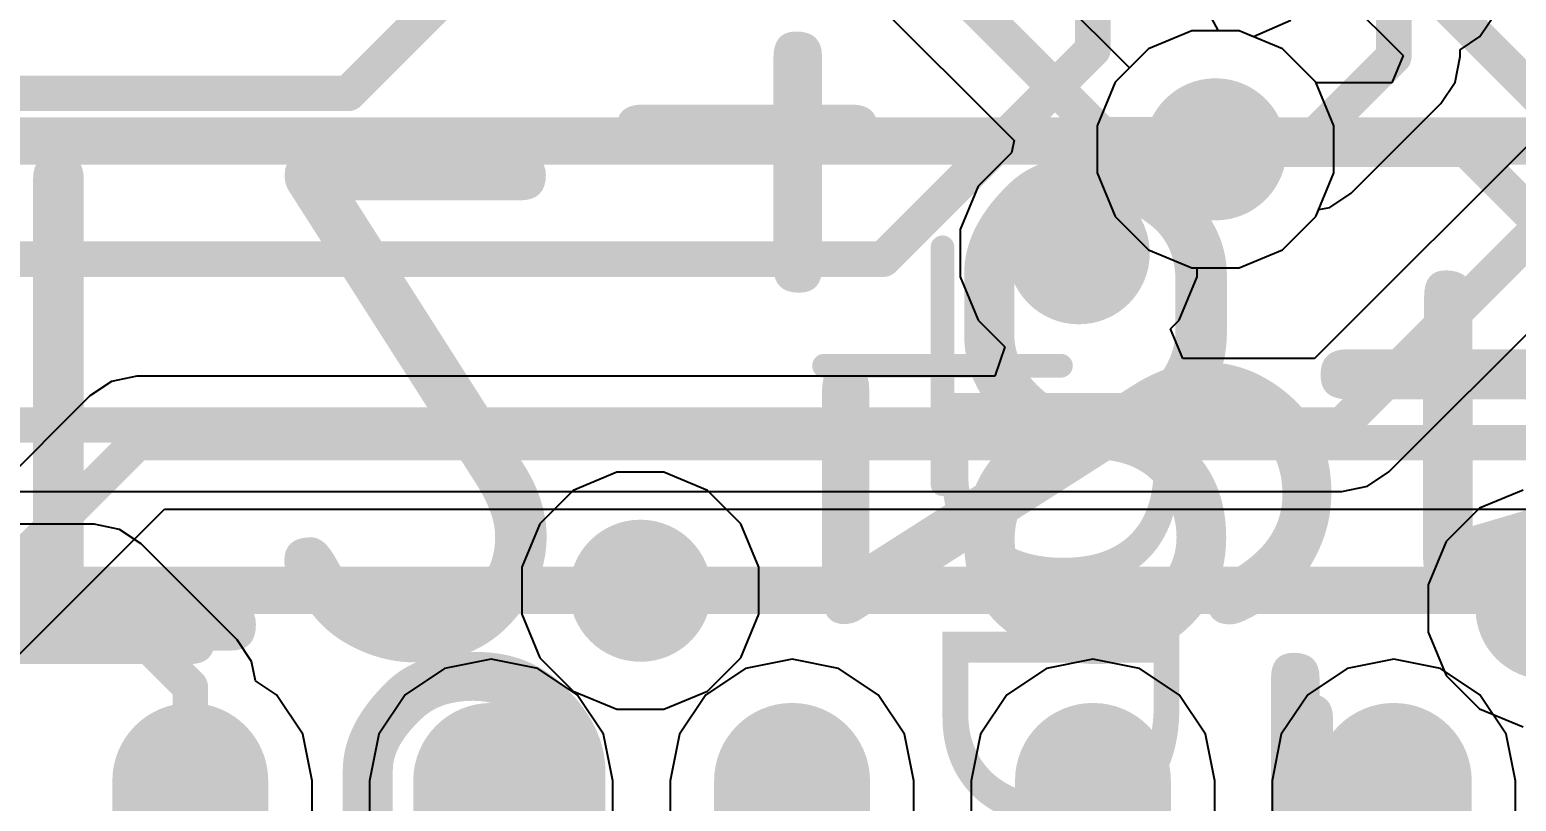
# Model space of a CAD drawing. Header units: inches. Extents: x -1.9 to 51.5, y -1.6 to 35.1.
# Drawn here: x 32.3 to 38.57, y 16.61 to 19.87 of the extents above; entities that cross this region are included whole.
import ezdxf

# ---------------------------------------------------------------- set-up
doc = ezdxf.new("R2010")
doc.units = ezdxf.units.IN
for name, color, linetype in [('Assembly Notes', 76, 'Continuous'), ('Bottom Layer', 76, 'Continuous'), ('Bottom Layer 1', 5, 'Continuous'), ('Bottom Overlay', 54, 'Continuous'), ('Bottom Paste', 16, 'Continuous'), ('Bottom Solder', 6, 'Continuous'), ('Top Assembly', 56, 'Continuous'), ('Top Component Center', 56, 'Continuous'), ('Top Layer', 16, 'Continuous'), ('Top Layer 1', 1, 'Continuous'), ('Top Overlay', 2, 'Continuous'), ('Top Paste', 8, 'Continuous'), ('Top Solder', 216, 'Continuous'), ('Via Holes', 16, 'Continuous')]:
    doc.layers.add(name, color=color, linetype=linetype)
doc.styles.add('Arial', font='', dxfattribs={"height": 0.2})
doc.styles.add('GOST type B', font='', dxfattribs={"height": 0.2})
doc.styles.get('Arial').set_extended_font_data('Arial')
doc.styles.get('GOST type B').set_extended_font_data('GOST type B')

# ---------------------------------------------------------------- blocks, each defined once
blk = doc.blocks.new('SOIC_16_107')
at = {"layer": 'Top Layer 1'}
h = blk.add_hatch(color=1, dxfattribs=at)
edge = h.paths.add_edge_path()
edge.add_arc((1.7527, 1.905), 0.304, 90, 180)
edge.add_line((1.4487, 1.905), (1.4487, 1.905))
edge.add_arc((1.7527, 1.905), 0.304, 180, 270)
edge.add_line((1.7527, 1.601), (3.3491, 1.601))
edge.add_arc((3.3491, 1.905), 0.304, 270, 360)
edge.add_line((3.6531, 1.905), (3.6531, 1.905))
edge.add_arc((3.3491, 1.905), 0.304, 0, 90)
edge.add_line((3.3491, 2.209), (1.7527, 2.209))
h = blk.add_hatch(color=1, dxfattribs=at)
edge = h.paths.add_edge_path()
edge.add_arc((1.7527, 0.635), 0.304, 90, 180)
edge.add_line((1.4487, 0.635), (1.4487, 0.635))
edge.add_arc((1.7527, 0.635), 0.304, 180, 270)
edge.add_line((1.7527, 0.331), (3.3491, 0.331))
edge.add_arc((3.3491, 0.635), 0.304, 270, 360)
edge.add_line((3.6531, 0.635), (3.6531, 0.635))
edge.add_arc((3.3491, 0.635), 0.304, 0, 90)
edge.add_line((3.3491, 0.939), (1.7527, 0.939))
h = blk.add_hatch(color=1, dxfattribs=at)
edge = h.paths.add_edge_path()
edge.add_arc((1.7527, -0.635), 0.304, 90, 180)
edge.add_line((1.4487, -0.635), (1.4487, -0.635))
edge.add_arc((1.7527, -0.635), 0.304, 180, 270)
edge.add_line((1.7527, -0.939), (3.3491, -0.939))
edge.add_arc((3.3491, -0.635), 0.304, 270, 360)
edge.add_line((3.6531, -0.635), (3.6531, -0.635))
edge.add_arc((3.3491, -0.635), 0.304, 0, 90)
edge.add_line((3.3491, -0.331), (1.7527, -0.331))
h = blk.add_hatch(color=1, dxfattribs=at)
edge = h.paths.add_edge_path()
edge.add_arc((1.7527, -1.905), 0.304, 90, 180)
edge.add_line((1.4487, -1.905), (1.4487, -1.905))
edge.add_arc((1.7527, -1.905), 0.304, 180, 270)
edge.add_line((1.7527, -2.209), (3.3491, -2.209))
edge.add_arc((3.3491, -1.905), 0.304, 270, 360)
edge.add_line((3.6531, -1.905), (3.6531, -1.905))
edge.add_arc((3.3491, -1.905), 0.304, 0, 90)
edge.add_line((3.3491, -1.601), (1.7527, -1.601))
h = blk.add_hatch(color=1, dxfattribs=at)
edge = h.paths.add_edge_path()
edge.add_arc((1.7527, -3.175), 0.304, 90, 180)
edge.add_line((1.4487, -3.175), (1.4487, -3.175))
edge.add_arc((1.7527, -3.175), 0.304, 180, 270)
edge.add_line((1.7527, -3.479), (3.3491, -3.479))
edge.add_arc((3.3491, -3.175), 0.304, 270, 360)
edge.add_line((3.6531, -3.175), (3.6531, -3.175))
edge.add_arc((3.3491, -3.175), 0.304, 0, 90)
edge.add_line((3.3491, -2.871), (1.7527, -2.871))
at = {"layer": 'Top Paste'}
h = blk.add_hatch(color=8, dxfattribs=at)
edge = h.paths.add_edge_path()
edge.add_arc((1.7527, 1.905), 0.304, 90, 180)
edge.add_line((1.4487, 1.905), (1.4487, 1.905))
edge.add_arc((1.7527, 1.905), 0.304, 180, 270)
edge.add_line((1.7527, 1.601), (3.3491, 1.601))
edge.add_arc((3.3491, 1.905), 0.304, 270, 360)
edge.add_line((3.6531, 1.905), (3.6531, 1.905))
edge.add_arc((3.3491, 1.905), 0.304, 0, 90)
edge.add_line((3.3491, 2.209), (1.7527, 2.209))
h = blk.add_hatch(color=8, dxfattribs=at)
edge = h.paths.add_edge_path()
edge.add_arc((1.7527, 0.635), 0.304, 90, 180)
edge.add_line((1.4487, 0.635), (1.4487, 0.635))
edge.add_arc((1.7527, 0.635), 0.304, 180, 270)
edge.add_line((1.7527, 0.331), (3.3491, 0.331))
edge.add_arc((3.3491, 0.635), 0.304, 270, 360)
edge.add_line((3.6531, 0.635), (3.6531, 0.635))
edge.add_arc((3.3491, 0.635), 0.304, 0, 90)
edge.add_line((3.3491, 0.939), (1.7527, 0.939))
h = blk.add_hatch(color=8, dxfattribs=at)
edge = h.paths.add_edge_path()
edge.add_arc((1.7527, -0.635), 0.304, 90, 180)
edge.add_line((1.4487, -0.635), (1.4487, -0.635))
edge.add_arc((1.7527, -0.635), 0.304, 180, 270)
edge.add_line((1.7527, -0.939), (3.3491, -0.939))
edge.add_arc((3.3491, -0.635), 0.304, 270, 360)
edge.add_line((3.6531, -0.635), (3.6531, -0.635))
edge.add_arc((3.3491, -0.635), 0.304, 0, 90)
edge.add_line((3.3491, -0.331), (1.7527, -0.331))
h = blk.add_hatch(color=8, dxfattribs=at)
edge = h.paths.add_edge_path()
edge.add_arc((1.7527, -1.905), 0.304, 90, 180)
edge.add_line((1.4487, -1.905), (1.4487, -1.905))
edge.add_arc((1.7527, -1.905), 0.304, 180, 270)
edge.add_line((1.7527, -2.209), (3.3491, -2.209))
edge.add_arc((3.3491, -1.905), 0.304, 270, 360)
edge.add_line((3.6531, -1.905), (3.6531, -1.905))
edge.add_arc((3.3491, -1.905), 0.304, 0, 90)
edge.add_line((3.3491, -1.601), (1.7527, -1.601))
h = blk.add_hatch(color=8, dxfattribs=at)
edge = h.paths.add_edge_path()
edge.add_arc((1.7527, -3.175), 0.304, 90, 180)
edge.add_line((1.4487, -3.175), (1.4487, -3.175))
edge.add_arc((1.7527, -3.175), 0.304, 180, 270)
edge.add_line((1.7527, -3.479), (3.3491, -3.479))
edge.add_arc((3.3491, -3.175), 0.304, 270, 360)
edge.add_line((3.6531, -3.175), (3.6531, -3.175))
edge.add_arc((3.3491, -3.175), 0.304, 0, 90)
edge.add_line((3.3491, -2.871), (1.7527, -2.871))
at = {"layer": 'Top Solder'}
h = blk.add_hatch(color=216, dxfattribs=at)
edge = h.paths.add_edge_path()
edge.add_arc((1.7527, 1.905), 0.329, 90, 180)
edge.add_line((1.4237, 1.905), (1.4237, 1.905))
edge.add_arc((1.7527, 1.905), 0.329, 180, 270)
edge.add_line((1.7527, 1.576), (3.3491, 1.576))
edge.add_arc((3.3491, 1.905), 0.329, 270, 360)
edge.add_line((3.6781, 1.905), (3.6781, 1.905))
edge.add_arc((3.3491, 1.905), 0.329, 0, 90)
edge.add_line((3.3491, 2.234), (1.7527, 2.234))
h = blk.add_hatch(color=216, dxfattribs=at)
edge = h.paths.add_edge_path()
edge.add_arc((1.7527, 0.635), 0.329, 90, 180)
edge.add_line((1.4237, 0.635), (1.4237, 0.635))
edge.add_arc((1.7527, 0.635), 0.329, 180, 270)
edge.add_line((1.7527, 0.306), (3.3491, 0.306))
edge.add_arc((3.3491, 0.635), 0.329, 270, 360)
edge.add_line((3.6781, 0.635), (3.6781, 0.635))
edge.add_arc((3.3491, 0.635), 0.329, 0, 90)
edge.add_line((3.3491, 0.964), (1.7527, 0.964))
h = blk.add_hatch(color=216, dxfattribs=at)
edge = h.paths.add_edge_path()
edge.add_arc((1.7527, -0.635), 0.329, 90, 180)
edge.add_line((1.4237, -0.635), (1.4237, -0.635))
edge.add_arc((1.7527, -0.635), 0.329, 180, 270)
edge.add_line((1.7527, -0.964), (3.3491, -0.964))
edge.add_arc((3.3491, -0.635), 0.329, 270, 360)
edge.add_line((3.6781, -0.635), (3.6781, -0.635))
edge.add_arc((3.3491, -0.635), 0.329, 0, 90)
edge.add_line((3.3491, -0.306), (1.7527, -0.306))
h = blk.add_hatch(color=216, dxfattribs=at)
edge = h.paths.add_edge_path()
edge.add_arc((1.7527, -1.905), 0.329, 90, 180)
edge.add_line((1.4237, -1.905), (1.4237, -1.905))
edge.add_arc((1.7527, -1.905), 0.329, 180, 270)
edge.add_line((1.7527, -2.234), (3.3491, -2.234))
edge.add_arc((3.3491, -1.905), 0.329, 270, 360)
edge.add_line((3.6781, -1.905), (3.6781, -1.905))
edge.add_arc((3.3491, -1.905), 0.329, 0, 90)
edge.add_line((3.3491, -1.576), (1.7527, -1.576))
h = blk.add_hatch(color=216, dxfattribs=at)
edge = h.paths.add_edge_path()
edge.add_arc((1.7527, -3.175), 0.329, 90, 180)
edge.add_line((1.4237, -3.175), (1.4237, -3.175))
edge.add_arc((1.7527, -3.175), 0.329, 180, 270)
edge.add_line((1.7527, -3.504), (3.3491, -3.504))
edge.add_arc((3.3491, -3.175), 0.329, 270, 360)
edge.add_line((3.6781, -3.175), (3.6781, -3.175))
edge.add_arc((3.3491, -3.175), 0.329, 0, 90)
edge.add_line((3.3491, -2.846), (1.7527, -2.846))
at = {"layer": 'Top Component Center'}
for points in [[(0, -0.5, 0.1, 0.1, 0), (0, 0.5, 0.1, 0.1, 0)], [(0.5, 0, 0.1, 0.1, 0), (-0.5, 0, 0.1, 0.1, 0)]]:
    blk.add_lwpolyline(points, format="xyseb", dxfattribs=at)
for points in [[(-0.025, 0.5, 0.05, 0.05, 1), (0.025, 0.5, 0.05, 0.05, 1)], [(-0.525, 0, 0.05, 0.05, 1), (-0.475, 0, 0.05, 0.05, 1)], [(0.475, 0, 0.05, 0.05, 1), (0.525, 0, 0.05, 0.05, 1)], [(-0.025, -0.5, 0.05, 0.05, 1), (0.025, -0.5, 0.05, 0.05, 1)]]:
    blk.add_lwpolyline(points, format="xyseb", close=True, dxfattribs=at)
at = {"layer": 'Top Overlay'}
for points in [[(-0.9487, -4.95, 0.2, 0.2, 0), (-0.9487, 4.95, 0.2, 0.2, 0)], [(0.9487, -4.95, 0.2, 0.2, 0), (0.9487, 4.95, 0.2, 0.2, 0)]]:
    blk.add_lwpolyline(points, format="xyseb", dxfattribs=at)
at = {"layer": 'Top Assembly', "style": 'Arial'}
blk.add_text('DD4', height=1, dxfattribs=at).set_placement((0, 0))
blk = doc.blocks.new('SOT23_3_B_113')
at = {"layer": 'Assembly Notes', "style": 'GOST type B', "text_generation_flag": 2}
blk.add_text('VT2_8', height=2.15, rotation=180, dxfattribs=at).set_placement((-0.025, -1.9))
blk = doc.blocks.new('SOT23_3_B_117')
at = {"layer": 'Assembly Notes', "style": 'GOST type B', "text_generation_flag": 2}
blk.add_text('VT2_4', height=2.15, rotation=180, dxfattribs=at).set_placement((-0.025, -1.9))
blk = doc.blocks.new('0603R_B_133')
at = {"layer": 'Assembly Notes', "style": 'GOST type B', "text_generation_flag": 2}
blk.add_text('R13_8', height=2.15, rotation=180, dxfattribs=at).set_placement((-2.4, -1.4))
blk = doc.blocks.new('0603R_B_137')
at = {"layer": 'Bottom Layer 1'}
for points in [[(-0.25, 0.475), (-0.25, -0.475), (-1.05, -0.475), (-1.05, 0.475)], [(1.05, 0.475), (1.05, -0.475), (0.25, -0.475), (0.25, 0.475)]]:
    blk.add_hatch(color=5, dxfattribs=at).paths.add_polyline_path(points)
at = {"layer": 'Bottom Paste'}
for points in [[(-0.25, 0.475), (-0.25, -0.475), (-1.05, -0.475), (-1.05, 0.475)], [(1.05, 0.475), (1.05, -0.475), (0.25, -0.475), (0.25, 0.475)]]:
    blk.add_hatch(color=16, dxfattribs=at).paths.add_polyline_path(points)
at = {"layer": 'Bottom Solder'}
for points in [[(-0.225, 0.5), (-0.225, -0.5), (-1.075, -0.5), (-1.075, 0.5)], [(1.075, 0.5), (1.075, -0.5), (0.225, -0.5), (0.225, 0.5)]]:
    blk.add_hatch(color=6, dxfattribs=at).paths.add_polyline_path(points)
at = {"layer": 'Assembly Notes'}
for points in [[(-0.85, 0.475, 0.25, 0.25, 0), (0.85, 0.475, 0.25, 0.25, 0)], [(-0.85, 0.475, 0.25, 0.25, 0), (-0.85, -0.475, 0.25, 0.25, 0)], [(0.85, 0.475, 0.25, 0.25, 0), (0.85, -0.475, 0.25, 0.25, 0)], [(-0.85, -0.475, 0.25, 0.25, 0), (0.85, -0.475, 0.25, 0.25, 0)]]:
    blk.add_lwpolyline(points, format="xyseb", dxfattribs=at)
for points in [[(-0.9125, 0.475, 0.125, 0.125, 1), (-0.7875, 0.475, 0.125, 0.125, 1)], [(-0.9125, 0.475, 0.125, 0.125, 1), (-0.7875, 0.475, 0.125, 0.125, 1)], [(0.7875, 0.475, 0.125, 0.125, 1), (0.9125, 0.475, 0.125, 0.125, 1)], [(0.7875, 0.475, 0.125, 0.125, 1), (0.9125, 0.475, 0.125, 0.125, 1)], [(-0.9125, -0.475, 0.125, 0.125, 1), (-0.7875, -0.475, 0.125, 0.125, 1)], [(-0.9125, -0.475, 0.125, 0.125, 1), (-0.7875, -0.475, 0.125, 0.125, 1)], [(0.7875, -0.475, 0.125, 0.125, 1), (0.9125, -0.475, 0.125, 0.125, 1)], [(0.7875, -0.475, 0.125, 0.125, 1), (0.9125, -0.475, 0.125, 0.125, 1)]]:
    blk.add_lwpolyline(points, format="xyseb", close=True, dxfattribs=at)
at = {"layer": 'Bottom Overlay'}
for points in [[(-0.5, 0.725, 0.15, 0.15, 0), (0.5, 0.725, 0.15, 0.15, 0)], [(-0.5, -0.725, 0.15, 0.15, 0), (0.5, -0.725, 0.15, 0.15, 0)]]:
    blk.add_lwpolyline(points, format="xyseb", dxfattribs=at)
for points in [[(-0.5375, 0.725, 0.075, 0.075, 1), (-0.4625, 0.725, 0.075, 0.075, 1)], [(0.4625, 0.725, 0.075, 0.075, 1), (0.5375, 0.725, 0.075, 0.075, 1)], [(-0.5375, -0.725, 0.075, 0.075, 1), (-0.4625, -0.725, 0.075, 0.075, 1)], [(0.4625, -0.725, 0.075, 0.075, 1), (0.5375, -0.725, 0.075, 0.075, 1)]]:
    blk.add_lwpolyline(points, format="xyseb", close=True, dxfattribs=at)
at = {"layer": 'Assembly Notes', "style": 'GOST type B', "text_generation_flag": 2}
blk.add_text('R13_4', height=2.15, rotation=180, dxfattribs=at).set_placement((-2.4, -1.4))

msp = doc.modelspace()

# ---------------------------------------------------------------- hatches: boundary and pattern name
at = {"layer": 'Bottom Layer'}
h = msp.add_hatch(color=76, dxfattribs=at)
edge = h.paths.add_edge_path()
edge.add_arc((37.3023, 19.3636), 0.3, 0, 360)
h = msp.add_hatch(color=76, dxfattribs=at)
edge = h.paths.add_edge_path()
edge.add_arc((36.725, 18.925), 0.3, 0, 360)
h = msp.add_hatch(color=76, dxfattribs=at)
edge = h.paths.add_edge_path()
edge.add_arc((34.875, 17.5), 0.3, 0, 360)
h = msp.add_hatch(color=76, dxfattribs=at)
edge = h.paths.add_edge_path()
edge.add_arc((38.7, 17.425), 0.3, 0, 360)
at = {"layer": 'Bottom Layer 1'}
h = msp.add_hatch(color=5, dxfattribs=at)
edge = h.paths.add_edge_path()
edge.add_arc((37.3023, 19.3636), 0.3, 0, 360)
h = msp.add_hatch(color=5, dxfattribs=at)
edge = h.paths.add_edge_path()
edge.add_arc((36.725, 18.925), 0.3, 0, 360)
h = msp.add_hatch(color=5, dxfattribs=at)
edge = h.paths.add_edge_path()
edge.add_arc((34.875, 17.5), 0.3, 0, 360)
h = msp.add_hatch(color=5, dxfattribs=at)
edge = h.paths.add_edge_path()
edge.add_arc((38.7, 17.425), 0.3, 0, 360)
at = {"layer": 'Top Layer'}
h = msp.add_hatch(color=16, dxfattribs=at)
edge = h.paths.add_edge_path()
edge.add_arc((37.3023, 19.3636), 0.3, 0, 360)
h = msp.add_hatch(color=16, dxfattribs=at)
edge = h.paths.add_edge_path()
edge.add_arc((36.725, 18.925), 0.3, 0, 360)
h = msp.add_hatch(color=16, dxfattribs=at)
edge = h.paths.add_edge_path()
edge.add_arc((34.875, 17.5), 0.3, 0, 360)
h = msp.add_hatch(color=16, dxfattribs=at)
edge = h.paths.add_edge_path()
edge.add_arc((38.7, 17.425), 0.3, 0, 360)
at = {"layer": 'Top Layer 1'}
h = msp.add_hatch(color=1, dxfattribs=at)
edge = h.paths.add_edge_path()
edge.add_arc((37.3023, 19.3636), 0.3, 0, 360)
h = msp.add_hatch(color=1, dxfattribs=at)
edge = h.paths.add_edge_path()
edge.add_arc((36.725, 18.925), 0.3, 0, 360)
h = msp.add_hatch(color=1, dxfattribs=at)
edge = h.paths.add_edge_path()
edge.add_arc((34.875, 17.5), 0.3, 0, 360)
h = msp.add_hatch(color=1, dxfattribs=at)
edge = h.paths.add_edge_path()
edge.add_arc((38.7, 17.425), 0.3, 0, 360)
at = {"layer": 'Via Holes'}
h = msp.add_hatch(color=7, dxfattribs=at)
edge = h.paths.add_edge_path()
edge.add_arc((37.3023, 19.3636), 0.15, 0, 360)
h = msp.add_hatch(color=7, dxfattribs=at)
edge = h.paths.add_edge_path()
edge.add_arc((36.725, 18.925), 0.15, 0, 360)
h = msp.add_hatch(color=7, dxfattribs=at)
edge = h.paths.add_edge_path()
edge.add_arc((34.875, 17.5), 0.15, 0, 360)
h = msp.add_hatch(color=7, dxfattribs=at)
edge = h.paths.add_edge_path()
edge.add_arc((38.7, 17.425), 0.15, 0, 360)

# ---------------------------------------------------------------- linework, layer by layer
at = {"layer": 'Bottom Layer'}
for p, q in [((37.2028, 19.8636), (37.019, 19.7875)), ((37.4017, 19.8636), (37.2028, 19.8636)), ((37.5855, 19.7875), (37.4017, 19.8636)), ((37.019, 19.7875), (36.8784, 19.6468)), ((37.7262, 19.6468), (37.5855, 19.7875)), ((36.8784, 19.6468), (36.8023, 19.4631)), ((37.8023, 19.4631), (37.7262, 19.6468)), ((36.8023, 19.4631), (36.8023, 19.2641)), ((37.8023, 19.2641), (37.8023, 19.4631)), ((36.8023, 19.2641), (36.8784, 19.0804)), ((37.7262, 19.0804), (37.8023, 19.2641)), ((36.8784, 19.0804), (37.019, 18.9397)), ((37.5855, 18.9397), (37.7262, 19.0804)), ((37.019, 18.9397), (37.2028, 18.8636)), ((37.4017, 18.8636), (37.5855, 18.9397)), ((37.2028, 18.8636), (37.4017, 18.8636)), ((34.7755, 18), (34.5918, 17.9239)), ((34.9745, 18), (34.7755, 18)), ((35.1582, 17.9239), (34.9745, 18)), ((34.5918, 17.9239), (34.4511, 17.7832)), ((35.2989, 17.7832), (35.1582, 17.9239)), ((38.6005, 17.925), (38.4168, 17.8489)), ((38.4168, 17.8489), (38.2761, 17.7082)), ((34.4511, 17.7832), (34.375, 17.5995)), ((35.375, 17.5995), (35.2989, 17.7832)), ((38.2761, 17.7082), (38.2, 17.5245)), ((34.375, 17.5995), (34.375, 17.4005)), ((35.375, 17.4005), (35.375, 17.5995)), ((38.2, 17.5245), (38.2, 17.3255)), ((34.375, 17.4005), (34.4511, 17.2168)), ((35.2989, 17.2168), (35.375, 17.4005)), ((38.2, 17.3255), (38.2761, 17.1418)), ((34.4511, 17.2168), (34.5918, 17.0761)), ((35.1582, 17.0761), (35.2989, 17.2168)), ((38.2761, 17.1418), (38.4168, 17.0011)), ((34.5918, 17.0761), (34.7755, 17)), ((34.9745, 17), (35.1582, 17.0761)), ((34.7755, 17), (34.9745, 17)), ((38.4168, 17.0011), (38.6005, 16.925))]:
    msp.add_line(p, q, dxfattribs=at)
at = {"layer": 'Bottom Layer 1'}
for p, q in [((35.6023, 22.2512), (38.094, 19.7595)), ((36.939, 19.7075), (35.1983, 21.4483)), ((34.8839, 20.9696), (36.4522, 19.4013)), ((37.2028, 19.8636), (37.019, 19.7875)), ((37.4017, 19.8636), (37.2028, 19.8636)), ((37.5855, 19.7875), (37.4017, 19.8636)), ((37.019, 19.7875), (36.939, 19.7075)), ((37.7262, 19.6468), (37.5855, 19.7875)), ((38.094, 19.7595), (38.0462, 19.644)), ((37.7273, 19.644), (37.7262, 19.6468)), ((38.0462, 19.644), (37.7273, 19.644)), ((36.4522, 19.4013), (36.4418, 19.3489)), ((36.4418, 19.3489), (36.3011, 19.2082)), ((36.3011, 19.2082), (36.225, 19.0245)), ((36.225, 19.0245), (36.225, 18.8255)), ((36.225, 18.8255), (36.3011, 18.6418)), ((36.3011, 18.6418), (36.4125, 18.5304)), ((36.4125, 18.5304), (36.3711, 18.4054)), ((32.75, 18.4054), (32.6427, 18.384)), ((36.3711, 18.4054), (32.75, 18.4054)), ((32.5517, 18.3233), (31.0187, 16.7903)), ((32.6427, 18.384), (32.5517, 18.3233)), ((31.4974, 16.4759), (32.8661, 17.8446)), ((32.8661, 17.8446), (38.8914, 17.8446))]:
    msp.add_line(p, q, dxfattribs=at)
for points in [[(35.5, 22.75, 0.15, 0.15, 0), (39.35, 18.9, 0.15, 0.15, 0)], [(35, 21.25, 0.15, 0.15, 0), (36.825, 19.425, 0.15, 0.15, 0)], [(36.825, 19.425, 0.15, 0.15, 0), (37.2409, 19.425, 0.15, 0.15, 0)], [(37.2409, 19.425, 0.15, 0.15, 0), (37.3023, 19.3636, 0.15, 0.15, 0)], [(37.3023, 19.3636, 0.15, 0.15, 0), (38.3614, 19.3636, 0.15, 0.15, 0)], [(38.3614, 19.3636, 0.15, 0.15, 0), (39.625, 18.1, 0.15, 0.15, 0)], [(31.217, 16.592, 0.15, 0.15, 0), (32.75, 18.125, 0.15, 0.15, 0)], [(32.75, 18.125, 0.15, 0.15, 0), (39.0075, 18.125, 0.15, 0.15, 0)]]:
    msp.add_lwpolyline(points, format="xyseb", dxfattribs=at)
for points in [[(36.7875, 19.425, 0.075, 0.075, 1), (36.8625, 19.425, 0.075, 0.075, 1)], [(36.7875, 19.425, 0.075, 0.075, 1), (36.8625, 19.425, 0.075, 0.075, 1)], [(37.2034, 19.425, 0.075, 0.075, 1), (37.2784, 19.425, 0.075, 0.075, 1)], [(37.2034, 19.425, 0.075, 0.075, 1), (37.2784, 19.425, 0.075, 0.075, 1)], [(37.2648, 19.3636, 0.075, 0.075, 1), (37.3398, 19.3636, 0.075, 0.075, 1)], [(37.2648, 19.3636, 0.075, 0.075, 1), (37.3398, 19.3636, 0.075, 0.075, 1)], [(38.3239, 19.3636, 0.075, 0.075, 1), (38.3989, 19.3636, 0.075, 0.075, 1)], [(38.3239, 19.3636, 0.075, 0.075, 1), (38.3989, 19.3636, 0.075, 0.075, 1)], [(32.7125, 18.125, 0.075, 0.075, 1), (32.7875, 18.125, 0.075, 0.075, 1)], [(32.7125, 18.125, 0.075, 0.075, 1), (32.7875, 18.125, 0.075, 0.075, 1)]]:
    msp.add_lwpolyline(points, format="xyseb", close=True, dxfattribs=at)
at = {"layer": 'Top Layer'}
for p, q in [((37.2028, 19.8636), (37.019, 19.7875)), ((37.4017, 19.8636), (37.2028, 19.8636)), ((37.5855, 19.7875), (37.4017, 19.8636)), ((37.019, 19.7875), (36.8784, 19.6468)), ((37.7262, 19.6468), (37.5855, 19.7875)), ((36.8784, 19.6468), (36.8023, 19.4631)), ((37.8023, 19.4631), (37.7262, 19.6468)), ((36.8023, 19.4631), (36.8023, 19.2641)), ((37.8023, 19.2641), (37.8023, 19.4631)), ((36.8023, 19.2641), (36.8784, 19.0804)), ((37.7262, 19.0804), (37.8023, 19.2641)), ((36.8784, 19.0804), (37.019, 18.9397)), ((37.5855, 18.9397), (37.7262, 19.0804)), ((37.019, 18.9397), (37.2028, 18.8636)), ((37.4017, 18.8636), (37.5855, 18.9397)), ((37.2028, 18.8636), (37.4017, 18.8636)), ((34.7755, 18), (34.5918, 17.9239)), ((34.9745, 18), (34.7755, 18)), ((35.1582, 17.9239), (34.9745, 18)), ((34.5918, 17.9239), (34.4511, 17.7832)), ((35.2989, 17.7832), (35.1582, 17.9239)), ((38.6005, 17.925), (38.4168, 17.8489)), ((38.4168, 17.8489), (38.2761, 17.7082)), ((34.4511, 17.7832), (34.375, 17.5995)), ((35.375, 17.5995), (35.2989, 17.7832)), ((38.2761, 17.7082), (38.2, 17.5245)), ((34.375, 17.5995), (34.375, 17.4005)), ((35.375, 17.4005), (35.375, 17.5995)), ((38.2, 17.5245), (38.2, 17.3255)), ((34.375, 17.4005), (34.4511, 17.2168)), ((35.2989, 17.2168), (35.375, 17.4005)), ((38.2, 17.3255), (38.2761, 17.1418)), ((34.4511, 17.2168), (34.5918, 17.0761)), ((35.1582, 17.0761), (35.2989, 17.2168)), ((38.2761, 17.1418), (38.4168, 17.0011)), ((34.5918, 17.0761), (34.7755, 17)), ((34.9745, 17), (35.1582, 17.0761)), ((34.7755, 17), (34.9745, 17)), ((38.4168, 17.0011), (38.6005, 16.925))]:
    msp.add_line(p, q, dxfattribs=at)
at = {"layer": 'Top Layer 1'}
for p, q in [((37.3149, 19.8636), (37.2481, 19.9886)), ((38.4184, 19.8393), (38.5297, 20.006)), ((37.6204, 19.9082), (37.4626, 19.8384)), ((37.4017, 19.8636), (37.3149, 19.8636)), ((37.4626, 19.8384), (37.4017, 19.8636)), ((38.3354, 19.7839), (38.4184, 19.8393)), ((38.3354, 19.755), (38.3354, 19.7839)), ((38.9722, 19.7325), (37.7201, 18.4804)), ((38.314, 19.6477), (38.3354, 19.755)), ((38.2533, 19.5567), (38.314, 19.6477)), ((37.8755, 19.179), (38.2533, 19.5567)), ((38.0345, 18.0017), (39.5233, 19.4905)), ((37.7846, 19.1182), (37.8755, 19.179)), ((37.5855, 18.9397), (37.7262, 19.0804)), ((37.7262, 19.0804), (37.738, 19.109)), ((37.738, 19.109), (37.7846, 19.1182)), ((37.4017, 18.8636), (37.5855, 18.9397)), ((37.1489, 18.6418), (37.225, 18.8255)), ((37.225, 18.8255), (37.225, 18.8636)), ((37.225, 18.8636), (37.4017, 18.8636)), ((37.1125, 18.6054), (37.1489, 18.6418)), ((37.1643, 18.4804), (37.1125, 18.6054)), ((37.7201, 18.4804), (37.1643, 18.4804)), ((37.9435, 17.941), (38.0345, 18.0017)), ((25.7161, 17.9196), (37.8362, 17.9196)), ((37.8362, 17.9196), (37.9435, 17.941)), ((32.5689, 17.7804), (26.725, 17.7804)), ((32.6762, 17.759), (32.5689, 17.7804)), ((32.7671, 17.6983), (32.6762, 17.759)), ((33.1733, 17.2921), (32.7671, 17.6983)), ((33.234, 17.2012), (33.1733, 17.2921)), ((33.2503, 17.1195), (33.234, 17.2012)), ((34.245, 17.2112), (34.0484, 17.1721)), ((34.4416, 17.1721), (34.245, 17.2112)), ((35.515, 17.2112), (35.3184, 17.1721)), ((35.7116, 17.1721), (35.515, 17.2112)), ((36.785, 17.2112), (36.5884, 17.1721)), ((36.9816, 17.1721), (36.785, 17.2112)), ((38.055, 17.2112), (37.8584, 17.1721)), ((38.2516, 17.1721), (38.055, 17.2112)), ((34.0484, 17.1721), (33.8816, 17.0607)), ((34.6084, 17.0607), (34.4416, 17.1721)), ((35.3184, 17.1721), (35.1516, 17.0607)), ((35.8784, 17.0607), (35.7116, 17.1721)), ((36.5884, 17.1721), (36.4216, 17.0607)), ((37.1484, 17.0607), (36.9816, 17.1721)), ((37.8584, 17.1721), (37.6916, 17.0607)), ((38.4184, 17.0607), (38.2516, 17.1721)), ((33.3384, 17.0607), (33.2503, 17.1195)), ((33.4497, 16.894), (33.3384, 17.0607)), ((33.8816, 17.0607), (33.7702, 16.894)), ((34.7197, 16.894), (34.6084, 17.0607)), ((35.1516, 17.0607), (35.0402, 16.894)), ((35.9897, 16.894), (35.8784, 17.0607)), ((36.4216, 17.0607), (36.3102, 16.894)), ((37.2597, 16.894), (37.1484, 17.0607)), ((37.6916, 17.0607), (37.5802, 16.894)), ((38.5297, 16.894), (38.4184, 17.0607)), ((33.4889, 16.6973), (33.4497, 16.894)), ((33.7702, 16.894), (33.7311, 16.6973)), ((34.7589, 16.6973), (34.7197, 16.894)), ((35.0402, 16.894), (35.0011, 16.6973)), ((36.0289, 16.6973), (35.9897, 16.894)), ((36.3102, 16.894), (36.2711, 16.6973)), ((37.2989, 16.6973), (37.2597, 16.894)), ((37.5802, 16.894), (37.5411, 16.6973)), ((38.5689, 16.6973), (38.5297, 16.894)), ((33.4889, 15.1009), (33.4889, 16.6973)), ((33.7311, 16.6973), (33.7311, 15.1009)), ((34.7589, 15.1009), (34.7589, 16.6973)), ((35.0011, 16.6973), (35.0011, 15.1009)), ((36.0289, 15.1009), (36.0289, 16.6973)), ((36.2711, 16.6973), (36.2711, 15.1009)), ((37.2989, 15.1009), (37.2989, 16.6973)), ((37.5411, 16.6973), (37.5411, 15.1009)), ((38.5689, 15.1009), (38.5689, 16.6973))]:
    msp.add_line(p, q, dxfattribs=at)
for points in [[(36.785, 19.785, 0.15, 0.15, 0), (36.785, 21.0009, 0.15, 0.15, 0)], [(38.055, 19.755, 0.15, 0.15, 0), (38.055, 21.0009, 0.15, 0.15, 0)], [(33.6423, 19.6, 0.15, 0.15, 0), (34.245, 20.2027, 0.15, 0.15, 0)], [(35.9, 18.9, 0.15, 0.15, 0), (36.785, 19.785, 0.15, 0.15, 0)], [(37.6773, 19.3773, 0.15, 0.15, 0), (38.055, 19.755, 0.15, 0.15, 0)], [(37.8362, 18.2, 0.15, 0.15, 0), (39.325, 19.6888, 0.15, 0.15, 0)], [(24.425, 19.6, 0.15, 0.15, 0), (33.6423, 19.6, 0.15, 0.15, 0)], [(37.3023, 19.3636, 0.15, 0.15, 0), (37.3159, 19.3773, 0.15, 0.15, 0)], [(37.3159, 19.3773, 0.15, 0.15, 0), (37.6773, 19.3773, 0.15, 0.15, 0)], [(25.2965, 18.9, 0.15, 0.15, 0), (35.9, 18.9, 0.15, 0.15, 0)], [(25.6, 18.2, 0.15, 0.15, 0), (37.8362, 18.2, 0.15, 0.15, 0)], [(26.725, 17.5, 0.15, 0.15, 0), (32.5689, 17.5, 0.15, 0.15, 0)], [(32.5689, 17.5, 0.15, 0.15, 0), (32.975, 17.0939, 0.15, 0.15, 0)], [(32.975, 15.8991, 0.15, 0.15, 0), (32.975, 17.0939, 0.15, 0.15, 0)]]:
    msp.add_lwpolyline(points, format="xyseb", dxfattribs=at)
for points in [[(36.7475, 19.785, 0.075, 0.075, 1), (36.8225, 19.785, 0.075, 0.075, 1)], [(36.7475, 19.785, 0.075, 0.075, 1), (36.8225, 19.785, 0.075, 0.075, 1)], [(38.0175, 19.755, 0.075, 0.075, 1), (38.0925, 19.755, 0.075, 0.075, 1)], [(38.0175, 19.755, 0.075, 0.075, 1), (38.0925, 19.755, 0.075, 0.075, 1)], [(33.6048, 19.6, 0.075, 0.075, 1), (33.6798, 19.6, 0.075, 0.075, 1)], [(33.6048, 19.6, 0.075, 0.075, 1), (33.6798, 19.6, 0.075, 0.075, 1)], [(37.2784, 19.3773, 0.075, 0.075, 1), (37.3534, 19.3773, 0.075, 0.075, 1)], [(37.2784, 19.3773, 0.075, 0.075, 1), (37.3534, 19.3773, 0.075, 0.075, 1)], [(37.6398, 19.3773, 0.075, 0.075, 1), (37.7148, 19.3773, 0.075, 0.075, 1)], [(37.6398, 19.3773, 0.075, 0.075, 1), (37.7148, 19.3773, 0.075, 0.075, 1)], [(37.2648, 19.3636, 0.075, 0.075, 1), (37.3398, 19.3636, 0.075, 0.075, 1)], [(35.8625, 18.9, 0.075, 0.075, 1), (35.9375, 18.9, 0.075, 0.075, 1)], [(35.8625, 18.9, 0.075, 0.075, 1), (35.9375, 18.9, 0.075, 0.075, 1)], [(37.7987, 18.2, 0.075, 0.075, 1), (37.8737, 18.2, 0.075, 0.075, 1)], [(37.7987, 18.2, 0.075, 0.075, 1), (37.8737, 18.2, 0.075, 0.075, 1)], [(32.5314, 17.5, 0.075, 0.075, 1), (32.6064, 17.5, 0.075, 0.075, 1)], [(32.5314, 17.5, 0.075, 0.075, 1), (32.6064, 17.5, 0.075, 0.075, 1)], [(32.9375, 17.0939, 0.075, 0.075, 1), (33.0125, 17.0939, 0.075, 0.075, 1)], [(32.9375, 17.0939, 0.075, 0.075, 1), (33.0125, 17.0939, 0.075, 0.075, 1)]]:
    msp.add_lwpolyline(points, format="xyseb", close=True, dxfattribs=at)

# ---------------------------------------------------------------- block references
for name, p in [('SOT23_3_B_113', (29.789, 21.2475)), ('0603R_B_133', (30.239, 18.6475))]:
    msp.add_blockref(name, p)
for name, p, rotation in [('SOIC_16_107', (36.15, 18.45), 270), ('SOT23_3_B_117', (33.7415, 13.775), 90), ('0603R_B_137', (36.3415, 14.225), 90)]:
    msp.add_blockref(name, p, dxfattribs=dict(rotation=rotation))

doc.saveas('drawing.dxf')
